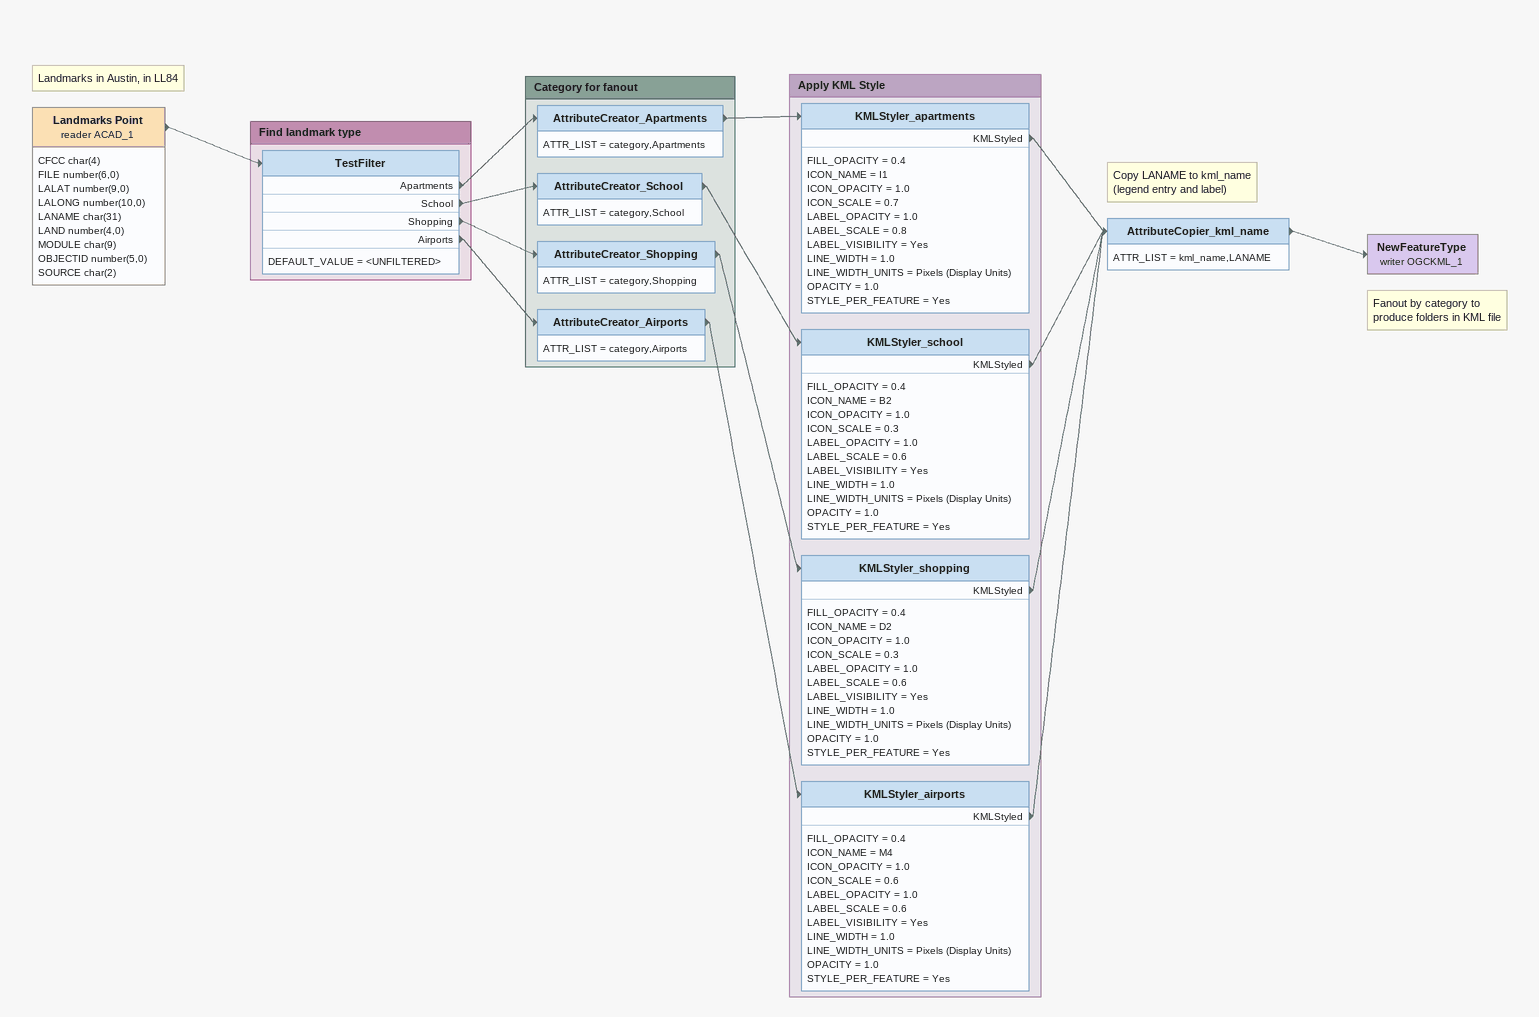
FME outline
Note: Landmarks in Austin, in LL84
Landmarks Point (reader ACAD_1)
    attributes: CFCC char(4), FILE number(6,0), LALAT number(9,0), LALONG number(10,0), LANAME char(31), LAND number(4,0), MODULE char(9), OBJECTID number(5,0), SOURCE char(2)
    -> TestFilter
Note: Copy LANAME to kml_name / (legend entry and label)
AttributeCopier_kml_name
    ATTR_LIST = kml_name,LANAME
    -> NewFeatureType (writer OGCKML_1)
Note: Fanout by category to / produce folders in KML file
NewFeatureType (writer OGCKML_1)

Bookmark: Find landmark type
TestFilter
    DEFAULT_VALUE = <UNFILTERED>
    Apartments -> AttributeCreator_Apartments
    School -> AttributeCreator_School
    Shopping -> AttributeCreator_Shopping
    Airports -> AttributeCreator_Airports

Bookmark: Category for fanout
AttributeCreator_Apartments
    ATTR_LIST = category,Apartments
    -> KMLStyler_apartments
AttributeCreator_School
    ATTR_LIST = category,School
    -> KMLStyler_school
AttributeCreator_Shopping
    ATTR_LIST = category,Shopping
    -> KMLStyler_shopping
AttributeCreator_Airports
    ATTR_LIST = category,Airports
    -> KMLStyler_airports

Bookmark: Apply KML Style
KMLStyler_apartments
    FILL_OPACITY = 0.4
    ICON_NAME = I1
    ICON_OPACITY = 1.0
    ICON_SCALE = 0.7
    LABEL_OPACITY = 1.0
    LABEL_SCALE = 0.8
    LABEL_VISIBILITY = Yes
    LINE_WIDTH = 1.0
    LINE_WIDTH_UNITS = Pixels (Display Units)
    OPACITY = 1.0
    STYLE_PER_FEATURE = Yes
    KMLStyled -> AttributeCopier_kml_name
KMLStyler_school
    FILL_OPACITY = 0.4
    ICON_NAME = B2
    ICON_OPACITY = 1.0
    ICON_SCALE = 0.3
    LABEL_OPACITY = 1.0
    LABEL_SCALE = 0.6
    LABEL_VISIBILITY = Yes
    LINE_WIDTH = 1.0
    LINE_WIDTH_UNITS = Pixels (Display Units)
    OPACITY = 1.0
    STYLE_PER_FEATURE = Yes
    KMLStyled -> AttributeCopier_kml_name
KMLStyler_shopping
    FILL_OPACITY = 0.4
    ICON_NAME = D2
    ICON_OPACITY = 1.0
    ICON_SCALE = 0.3
    LABEL_OPACITY = 1.0
    LABEL_SCALE = 0.6
    LABEL_VISIBILITY = Yes
    LINE_WIDTH = 1.0
    LINE_WIDTH_UNITS = Pixels (Display Units)
    OPACITY = 1.0
    STYLE_PER_FEATURE = Yes
    KMLStyled -> AttributeCopier_kml_name
KMLStyler_airports
    FILL_OPACITY = 0.4
    ICON_NAME = M4
    ICON_OPACITY = 1.0
    ICON_SCALE = 0.6
    LABEL_OPACITY = 1.0
    LABEL_SCALE = 0.6
    LABEL_VISIBILITY = Yes
    LINE_WIDTH = 1.0
    LINE_WIDTH_UNITS = Pixels (Display Units)
    OPACITY = 1.0
    STYLE_PER_FEATURE = Yes
    KMLStyled -> AttributeCopier_kml_name
